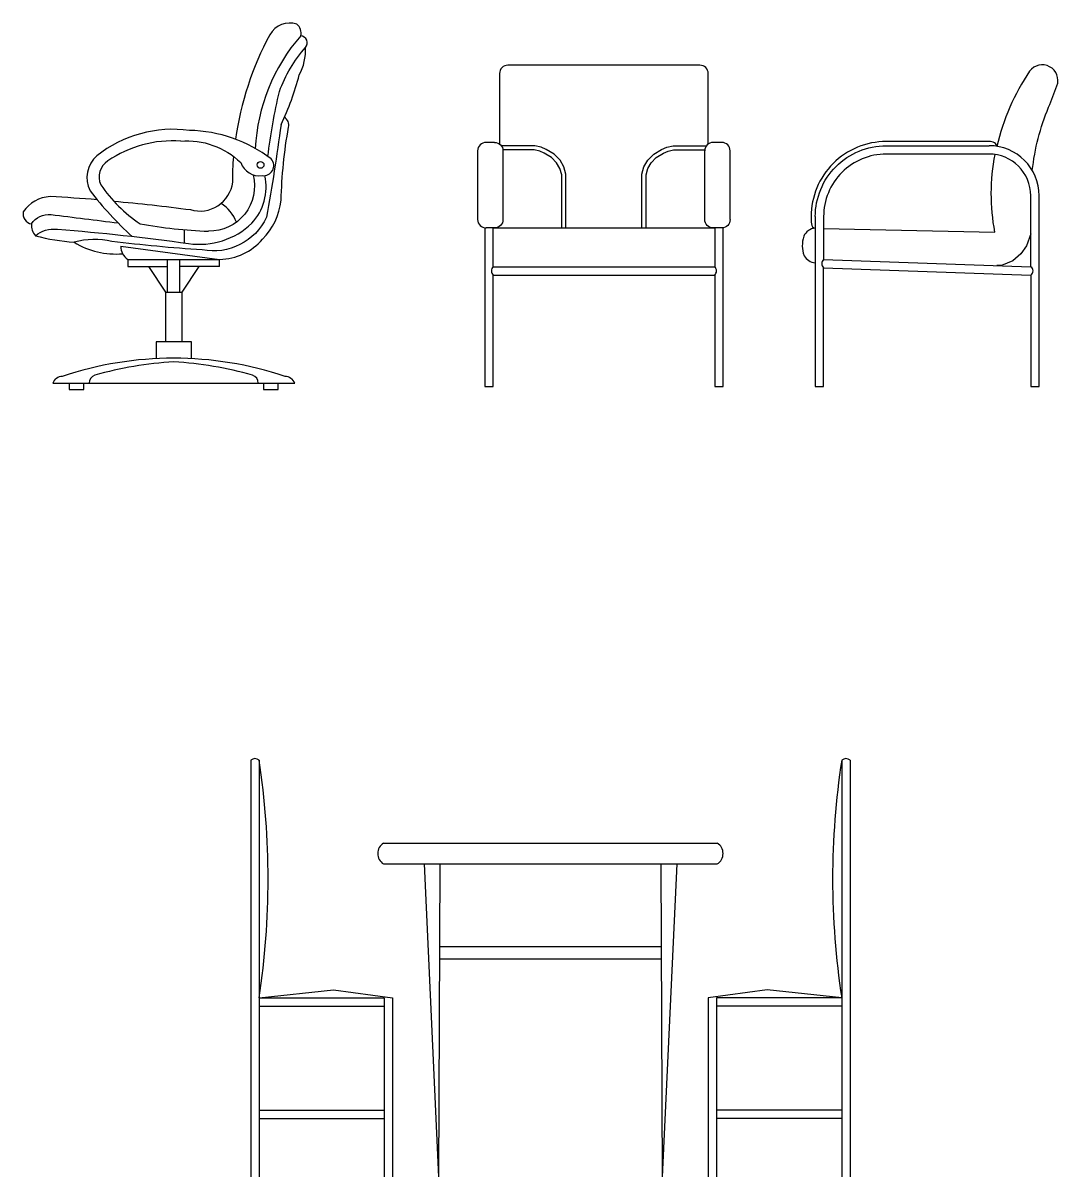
# Model space of a CAD drawing. Header units: inches. Extents: x 10 to 52.5, y 12.2 to 37.
# Drawn here: x 16.479 to 18.959, y 15.676 to 18.441 of the extents above; entities that cross this region are included whole.
import ezdxf

# ---------------------------------------------------------------- set-up
doc = ezdxf.new("R2010")
doc.units = ezdxf.units.IN
doc.header["$MEASUREMENT"] = 0
doc.layers.add('02', color=2, linetype='Continuous')
doc.layers.add('4', color=4, linetype='Continuous')

msp = doc.modelspace()

# ---------------------------------------------------------------- linework, layer by layer
at = {"layer": '02'}
for p, q in [((17.0244, 16.6744), (17.0244, 15.6756)), ((17.0444, 16.6744), (17.0444, 15.6756)), ((18.4407, 16.6744), (18.4407, 15.6756)), ((18.4607, 16.6744), (18.4607, 15.6756)), ((17.3426, 16.4756), (18.1426, 16.4756)), ((17.3426, 16.4256), (18.1426, 16.4256)), ((17.4397, 16.4256), (17.4745, 15.6756)), ((17.4775, 16.4256), (17.4745, 15.6756)), ((18.0076, 16.4256), (18.0106, 15.6756)), ((18.0454, 16.4256), (18.0106, 15.6756)), ((17.4769, 16.2279), (18.0083, 16.2279)), ((17.4767, 16.1979), (18.0084, 16.1979)), ((17.0444, 16.1048), (17.223, 16.1239)), ((17.223, 16.1239), (17.3644, 16.1048)), ((18.2621, 16.1239), (18.1207, 16.1048)), ((18.4407, 16.1048), (18.2621, 16.1239)), ((17.0444, 16.1048), (17.3444, 16.1048)), ((17.3444, 16.1048), (17.3444, 15.6756)), ((17.3644, 16.1048), (17.3644, 15.6756)), ((18.1207, 16.1048), (18.1207, 15.6756)), ((18.1407, 16.1048), (18.1407, 15.6756)), ((18.4407, 16.1048), (18.1407, 16.1048)), ((17.0444, 16.0848), (17.3444, 16.0848)), ((18.4407, 16.0848), (18.1407, 16.0848)), ((17.0444, 15.8356), (17.3444, 15.8356)), ((18.4407, 15.8356), (18.1407, 15.8356)), ((17.0444, 15.8156), (17.3444, 15.8156)), ((18.4407, 15.8156), (18.1407, 15.8156))]:
    msp.add_line(p, q, dxfattribs=at)
for points in [[(17.1442, 18.4102, 0.167863), (17.0355, 18.1403)], [(17.0658, 18.1211, -0.028962), (17.0933, 18.2772, -0.093699), (17.1558, 18.3825, -0.093226)], [(18.3773, 17.9769, -0.414214), (18.5473, 18.1469), (18.7937, 18.1469, -0.26663)], [(16.5618, 17.9466, -0.016293), (16.8756, 17.9125, 0.231077), (17.0271, 17.961, 0.247053), (17.0583, 18.0752)], [(17.0302, 18.077, -0.493743), (16.9233, 17.942, -0.012561)], [(16.4993, 17.9593, -0.286458), (16.546, 17.9819, -0.000246), (16.707, 17.9619)], [(16.5087, 17.9311, -0.209792), (16.5603, 17.9467, -0.00933)], [(17.0422, 17.5777, 0.328917), (17.029, 17.597, 0.055772), (16.8399, 17.6288, 0.055772), (16.6509, 17.597, 0.328917), (16.6376, 17.5777)]]:
    msp.add_lwpolyline(points, format="xyb", dxfattribs=at)
for points in [[(17.7796, 17.9498), (17.7796, 18.0785), (17.7749, 18.0965), (17.7656, 18.1122), (17.7515, 18.1268), (17.7325, 18.1382), (17.7201, 18.1433), (17.7052, 18.1468), (17.625, 18.1468)], [(17.9619, 17.9498), (17.9619, 18.0785), (17.9667, 18.0965), (17.976, 18.1122), (17.9901, 18.1268), (18.0091, 18.1382), (18.0214, 18.1433), (18.0364, 18.1468), (18.1165, 18.1468)], [(17.7696, 17.9498), (17.7696, 18.0772), (17.7655, 18.0926), (17.7576, 18.1061), (17.7452, 18.1189), (17.728, 18.1293), (17.7171, 18.1337), (17.704, 18.1368), (17.6289, 18.1368)], [(17.9719, 17.9498), (17.9719, 18.0772), (17.976, 18.0926), (17.984, 18.1061), (17.9964, 18.1189), (18.0136, 18.1293), (18.0245, 18.1337), (18.0375, 18.1368), (18.1126, 18.1368)]]:
    msp.add_lwpolyline(points, dxfattribs=at)
for centre, radius, start, end in [((18.4066, 17.8642), 0.0137, 132.8608, 227.1392), ((17.6152, 17.847), 0.0141, 134.9313, 225.0687), ((18.1264, 17.847), 0.0141, 314.9313, 45.0687), ((18.8876, 17.847), 0.0117, 301.2474, 58.7526), ((17.0344, 16.6625), 0.0155, 49.8653, 130.1347), ((15.196, 16.3896), 1.8702, 351.2416, 8.7584), ((20.2891, 16.3896), 1.8702, 171.2416, 188.7584), ((18.4507, 16.6625), 0.0155, 49.8653, 130.1347), ((17.3582, 16.4506), 0.0295, 122.0436, 237.9564), ((18.1269, 16.4506), 0.0295, 302.0436, 57.9564)]:
    msp.add_arc(centre, radius, start, end, dxfattribs=at)
at = {"layer": '4'}
for p, q in [((18.8937, 17.857), (18.8937, 18.0269)), ((18.3973, 17.9769), (18.3973, 17.8742)), ((16.7131, 17.9061), (16.9499, 17.8745)), ((16.7299, 17.8745), (16.9499, 17.8745)), ((16.8249, 17.7959), (16.8249, 17.8745)), ((16.8549, 17.7959), (16.8549, 17.8745)), ((16.9499, 17.8574), (16.8549, 17.8574)), ((17.6052, 17.857), (18.1363, 17.857)), ((16.8199, 17.7959), (16.8599, 17.7959))]:
    msp.add_line(p, q, dxfattribs=at)
for points in [[(17.1407, 18.3166, 0.138079), (17.1558, 18.3825, 0.618314), (17.1442, 18.4102, 0.303287), (17.135, 18.438, 0.358759), (17.0703, 18.413, 0.090015), (16.9882, 18.1623)], [(18.1208, 18.1509), (18.1208, 18.3198, 0.414214), (18.1008, 18.3398), (17.6408, 18.3398, 0.414214), (17.6208, 18.3198), (17.6208, 18.1509, 0.15831)], [(18.8973, 18.0874, -0.069703), (18.9365, 18.239, 0.008567), (18.9565, 18.2903, 0.863702), (18.891, 18.3256, 0.090019), (18.8124, 18.1451, 0.255684), (18.8066, 18.1538, 0.107403), (18.7937, 18.1569), (18.5473, 18.1569, 0.414214), (18.3673, 17.9769, 0.031564), (18.3679, 17.9596, 0.309659), (18.3773, 17.949, 0.28622), (18.3498, 17.9298, 0.165069), (18.3504, 17.8833, 0.223996), (18.3773, 17.8659)], [(17.0971, 18.1981, 0.051201), (17.1407, 18.3166)], [(17.0971, 18.1981, -0.011709), (17.0622, 17.9755, -0.345866), (16.9081, 17.8974, -0.015631), (16.6916, 17.9175, 0.123944), (16.6015, 17.9155)], [(16.9499, 17.8574), (16.9499, 17.8745, 0.216757), (17.0525, 17.9228, 0.170443), (17.0973, 18.016, -0.037689), (17.1151, 18.1911, 0.315583), (17.105, 18.215, 0.043622)], [(16.8775, 18.1837, 0.201554), (16.6556, 18.1228, 0.341239), (16.6394, 18.039, 0.045741), (16.7403, 17.9297)], [(16.8566, 18.158, -0.21549), (17.0004, 18.1066, 0.362734), (17.0519, 18.0752, 0.689756), (17.0738, 18.1152, 0.157418), (16.8775, 18.1837)], [(16.8566, 18.158, 0.167677), (16.6822, 18.1104, 0.368016), (16.6651, 18.0533, 0.097341), (16.7594, 17.96)], [(17.609, 18.1548), (17.5883, 18.1548, 0.414214), (17.5683, 18.1348), (17.5683, 17.9698, 0.414214), (17.5883, 17.9498)], [(17.609, 18.1548, -0.414213), (17.629, 18.1348), (17.629, 17.9698, -0.414214), (17.609, 17.9498), (17.5883, 17.9498, -0.038406)], [(18.1733, 17.9698), (18.1733, 18.1348, 0.414214), (18.1533, 18.1548), (18.1325, 18.1548, 0.414214), (18.1125, 18.1348)], [(16.6961, 18.0141, -0.010784), (16.8801, 17.9937, 0.464224), (16.9813, 18.0593, -0.02087), (16.9837, 18.1209)], [(18.1733, 17.9698, -0.414213), (18.1533, 17.9498), (18.1325, 17.9498, -0.414214), (18.1125, 17.9698), (18.1125, 18.1348, -0.240156)], [(18.7937, 18.1269), (18.5473, 18.1269, 0.414214), (18.3973, 17.9769)], [(18.3973, 17.9486), (18.8078, 17.94, -0.095135), (18.8082, 18.1258)], [(18.8937, 18.0269, 0.414213), (18.7937, 18.1269)], [(16.6565, 18.0175, 0.006562), (16.5441, 18.0249, 0.233105), (16.4794, 17.9885, 0.419341), (16.4993, 17.9593, 0.206437), (16.5087, 17.9311, 0.045563), (16.6015, 17.9155, 0.161654), (16.7174, 17.8881, 0.127756)], [(16.8656, 17.9139), (16.8656, 17.9456, -0.023333)], [(16.8823, 17.6765), (16.7976, 17.6765), (16.7976, 17.6366, 0.068389)], [(17.1299, 17.5777, 0.302782), (17.1068, 17.5941, 0.163225), (16.573, 17.5941)], [(16.573, 17.5941, 0.302782), (16.5499, 17.5777), (17.1299, 17.5777)]]:
    msp.add_lwpolyline(points, format="xyb", dxfattribs=at)
for points in [[(18.3773, 17.9769), (18.3773, 17.5698), (18.3973, 17.5698), (18.3973, 17.8542), (18.8937, 17.837), (18.8937, 17.5698), (18.9137, 17.5698), (18.9137, 18.0257)], [(17.5852, 17.95), (17.5852, 17.5698), (17.6052, 17.5698), (17.6052, 17.837), (18.1363, 17.837), (18.1363, 17.5698), (18.1563, 17.5698), (18.1563, 17.95)], [(17.6052, 17.857), (17.6052, 17.9498), (18.1363, 17.9498), (18.1363, 17.857)], [(18.8937, 17.936), (18.8836, 17.9068), (18.8701, 17.8875), (18.8508, 17.8707), (18.8239, 17.8598), (18.8121, 17.8598)], [(16.7299, 17.8745), (16.7299, 17.8574), (16.8249, 17.8574)], [(18.3973, 17.8742), (18.8937, 17.857)], [(16.7792, 17.8574), (16.8199, 17.7959), (16.8199, 17.6765)], [(16.8599, 17.6765), (16.8599, 17.7959), (16.9006, 17.8574)], [(16.8823, 17.6366), (16.8823, 17.6765)], [(16.5897, 17.5777), (16.5897, 17.5627), (16.6247, 17.5627), (16.6247, 17.5777)], [(17.0553, 17.5777), (17.0553, 17.5627), (17.0903, 17.5627), (17.0903, 17.5777)]]:
    msp.add_lwpolyline(points, dxfattribs=at)
msp.add_circle((17.0481, 18.1008), 0.00806, dxfattribs=at)
for centre, radius, start, end in [((18.7937, 18.0269), 0.12, 360, 90), ((16.9023, 17.93), 0.0939, 20.9341, 56.8866), ((16.9671, 19.0904), 1.1493, 259.5902, 267.8152), ((16.7499, 17.9054), 0.0368, 178.8018, 237.0453)]:
    msp.add_arc(centre, radius, start, end, dxfattribs=at)

doc.saveas('drawing.dxf')
